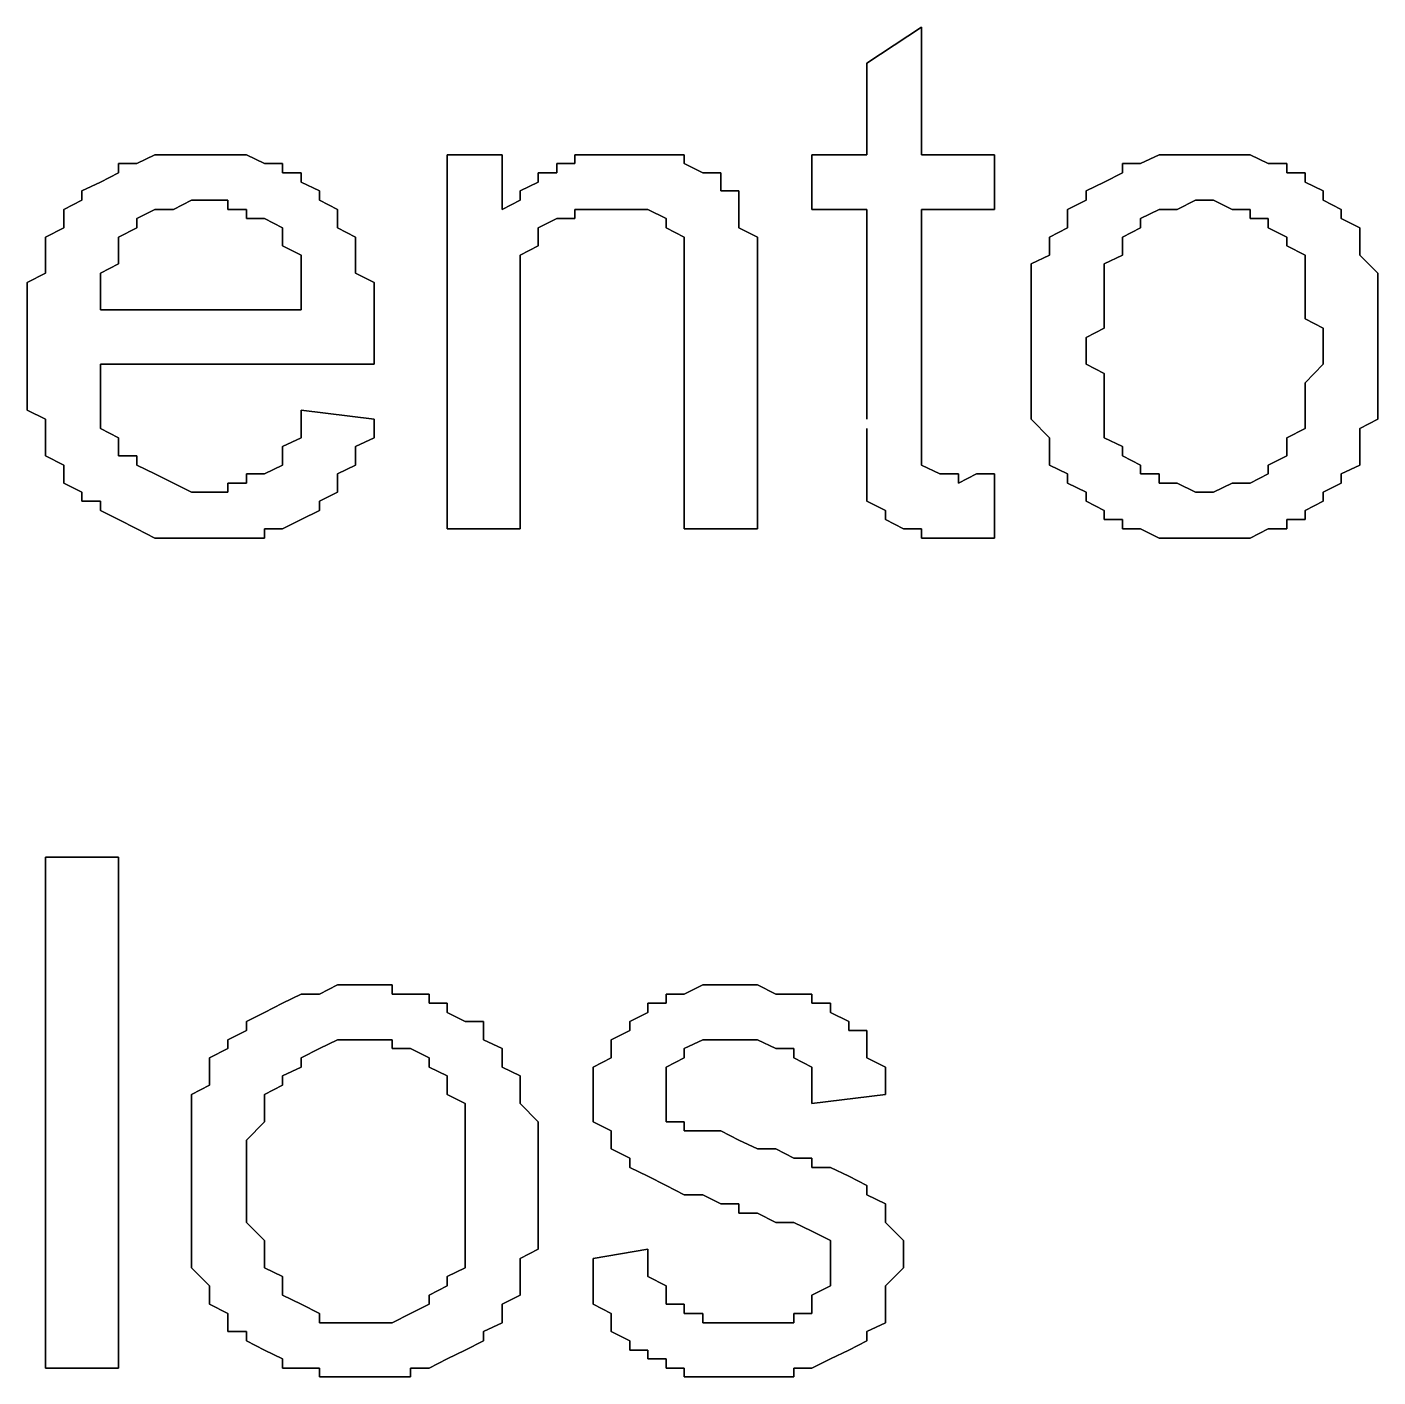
# Model space of a CAD drawing. Header units: metres. Extents: x 2.9 to 42.8, y 1.7 to 28.7.
# Drawn here: x 37.3944 to 37.6555, y 20.4735 to 20.7345 of the extents above; entities that cross this region are included whole.
import ezdxf

# ---------------------------------------------------------------- set-up
doc = ezdxf.new("R2010")
doc.units = ezdxf.units.M
doc.layers.add('GRIS', color=8, linetype='Continuous')

msp = doc.modelspace()

# ---------------------------------------------------------------- linework, layer by layer
at = {"layer": 'GRIS', "lineweight": -3}
for points in [[(37.5673, 20.7345), (37.5567, 20.7275), (37.5673, 20.7345)], [(37.5673, 20.7098), (37.5673, 20.7345), (37.5673, 20.7098)], [(37.5567, 20.7275), (37.5567, 20.7098), (37.5567, 20.7275)], [(37.4156, 20.7081), (37.4121, 20.7081), (37.4156, 20.7081)], [(37.4121, 20.7081), (37.4121, 20.7063), (37.4121, 20.7081)], [(37.4191, 20.7098), (37.4156, 20.7081), (37.4191, 20.7098)], [(37.4227, 20.7098), (37.4191, 20.7098), (37.4227, 20.7098)], [(37.4262, 20.7098), (37.4227, 20.7098), (37.4262, 20.7098)], [(37.4297, 20.7098), (37.4262, 20.7098), (37.4297, 20.7098)], [(37.4332, 20.7098), (37.4297, 20.7098), (37.4332, 20.7098)], [(37.4368, 20.7098), (37.4332, 20.7098), (37.4368, 20.7098)], [(37.4403, 20.7081), (37.4368, 20.7098), (37.4403, 20.7081)], [(37.4438, 20.7081), (37.4403, 20.7081), (37.4438, 20.7081)], [(37.4438, 20.7063), (37.4438, 20.7081), (37.4438, 20.7063)], [(37.4862, 20.7098), (37.4756, 20.7098), (37.4862, 20.7098)], [(37.4756, 20.7098), (37.4756, 20.6375), (37.4756, 20.7098)], [(37.4862, 20.6992), (37.4862, 20.7098), (37.4862, 20.6992)], [(37.5003, 20.7081), (37.4968, 20.7081), (37.5003, 20.7081)], [(37.4968, 20.7081), (37.4968, 20.7063), (37.4968, 20.7081)], [(37.5038, 20.7098), (37.5003, 20.7098), (37.5038, 20.7098)], [(37.5003, 20.7098), (37.5003, 20.7081), (37.5003, 20.7098)], [(37.5073, 20.7098), (37.5038, 20.7098), (37.5073, 20.7098)], [(37.5109, 20.7098), (37.5073, 20.7098), (37.5109, 20.7098)], [(37.5144, 20.7098), (37.5109, 20.7098), (37.5144, 20.7098)], [(37.5179, 20.7098), (37.5144, 20.7098), (37.5179, 20.7098)], [(37.5214, 20.7098), (37.5179, 20.7098), (37.5214, 20.7098)], [(37.5214, 20.7081), (37.5214, 20.7098), (37.5214, 20.7081)], [(37.525, 20.7063), (37.5214, 20.7081), (37.525, 20.7063)], [(37.5567, 20.7098), (37.5461, 20.7098), (37.5567, 20.7098)], [(37.5461, 20.7098), (37.5461, 20.6992), (37.5461, 20.7098)], [(37.5814, 20.7098), (37.5673, 20.7098), (37.5814, 20.7098)], [(37.5814, 20.6992), (37.5814, 20.7098), (37.5814, 20.6992)], [(37.6096, 20.7081), (37.6061, 20.7081), (37.6096, 20.7081)], [(37.6061, 20.7081), (37.6061, 20.7063), (37.6061, 20.7081)], [(37.6132, 20.7098), (37.6096, 20.7081), (37.6132, 20.7098)], [(37.6167, 20.7098), (37.6132, 20.7098), (37.6167, 20.7098)], [(37.6202, 20.7098), (37.6167, 20.7098), (37.6202, 20.7098)], [(37.6237, 20.7098), (37.6202, 20.7098), (37.6237, 20.7098)], [(37.6273, 20.7098), (37.6237, 20.7098), (37.6273, 20.7098)], [(37.6308, 20.7098), (37.6273, 20.7098), (37.6308, 20.7098)], [(37.6343, 20.7081), (37.6308, 20.7098), (37.6343, 20.7081)], [(37.6379, 20.7081), (37.6343, 20.7081), (37.6379, 20.7081)], [(37.6379, 20.7063), (37.6379, 20.7081), (37.6379, 20.7063)], [(37.4121, 20.7063), (37.4086, 20.7045), (37.4121, 20.7063)], [(37.4474, 20.7063), (37.4438, 20.7063), (37.4474, 20.7063)], [(37.4474, 20.7045), (37.4474, 20.7063), (37.4474, 20.7045)], [(37.4968, 20.7063), (37.4932, 20.7063), (37.4968, 20.7063)], [(37.4932, 20.7063), (37.4932, 20.7045), (37.4932, 20.7063)], [(37.5285, 20.7063), (37.525, 20.7063), (37.5285, 20.7063)], [(37.5285, 20.7045), (37.5285, 20.7063), (37.5285, 20.7045)], [(37.6061, 20.7063), (37.6026, 20.7045), (37.6061, 20.7063)], [(37.6414, 20.7063), (37.6379, 20.7063), (37.6414, 20.7063)], [(37.6414, 20.7045), (37.6414, 20.7063), (37.6414, 20.7045)], [(37.4086, 20.7045), (37.405, 20.7028), (37.4086, 20.7045)], [(37.405, 20.7028), (37.405, 20.701), (37.405, 20.7028)], [(37.4509, 20.7028), (37.4474, 20.7045), (37.4509, 20.7028)], [(37.4509, 20.701), (37.4509, 20.7028), (37.4509, 20.701)], [(37.4932, 20.7045), (37.4897, 20.7028), (37.4932, 20.7045)], [(37.4897, 20.7028), (37.4897, 20.701), (37.4897, 20.7028)], [(37.5285, 20.7028), (37.5285, 20.7045), (37.5285, 20.7028)], [(37.532, 20.7028), (37.5285, 20.7028), (37.532, 20.7028)], [(37.532, 20.701), (37.532, 20.7028), (37.532, 20.701)], [(37.6026, 20.7045), (37.5991, 20.7028), (37.6026, 20.7045)], [(37.5991, 20.7028), (37.5991, 20.701), (37.5991, 20.7028)], [(37.6449, 20.7028), (37.6414, 20.7045), (37.6449, 20.7028)], [(37.6449, 20.701), (37.6449, 20.7028), (37.6449, 20.701)], [(37.405, 20.701), (37.4015, 20.6992), (37.405, 20.701)], [(37.4227, 20.6992), (37.4262, 20.701), (37.4227, 20.6992)], [(37.4262, 20.701), (37.4297, 20.701), (37.4262, 20.701)], [(37.4297, 20.701), (37.4332, 20.701), (37.4297, 20.701)], [(37.4332, 20.701), (37.4332, 20.6992), (37.4332, 20.701)], [(37.4544, 20.6992), (37.4509, 20.701), (37.4544, 20.6992)], [(37.4897, 20.701), (37.4862, 20.6992), (37.4897, 20.701)], [(37.532, 20.6975), (37.532, 20.701), (37.532, 20.6975)], [(37.5991, 20.701), (37.5955, 20.6992), (37.5991, 20.701)], [(37.6167, 20.6992), (37.6202, 20.701), (37.6167, 20.6992)], [(37.6202, 20.701), (37.6237, 20.701), (37.6202, 20.701)], [(37.6237, 20.701), (37.6273, 20.6992), (37.6237, 20.701)], [(37.6484, 20.6992), (37.6449, 20.701), (37.6484, 20.6992)], [(37.4015, 20.6992), (37.4015, 20.6975), (37.4015, 20.6992)], [(37.4015, 20.6975), (37.4015, 20.6957), (37.4015, 20.6975)], [(37.4156, 20.6975), (37.4191, 20.6992), (37.4156, 20.6975)], [(37.4156, 20.6957), (37.4156, 20.6975), (37.4156, 20.6957)], [(37.4191, 20.6992), (37.4227, 20.6992), (37.4191, 20.6992)], [(37.4332, 20.6992), (37.4368, 20.6992), (37.4332, 20.6992)], [(37.4368, 20.6992), (37.4368, 20.6975), (37.4368, 20.6992)], [(37.4368, 20.6975), (37.4403, 20.6975), (37.4368, 20.6975)], [(37.4403, 20.6975), (37.4438, 20.6957), (37.4403, 20.6975)], [(37.4544, 20.6975), (37.4544, 20.6992), (37.4544, 20.6975)], [(37.4544, 20.6957), (37.4544, 20.6975), (37.4544, 20.6957)], [(37.4932, 20.6957), (37.4968, 20.6975), (37.4932, 20.6957)], [(37.4968, 20.6975), (37.5003, 20.6975), (37.4968, 20.6975)], [(37.5003, 20.6975), (37.5003, 20.6992), (37.5003, 20.6975)], [(37.5003, 20.6992), (37.5038, 20.6992), (37.5003, 20.6992)], [(37.5038, 20.6992), (37.5073, 20.6992), (37.5038, 20.6992)], [(37.5073, 20.6992), (37.5109, 20.6992), (37.5073, 20.6992)], [(37.5109, 20.6992), (37.5144, 20.6992), (37.5109, 20.6992)], [(37.5144, 20.6992), (37.5179, 20.6975), (37.5144, 20.6992)], [(37.5179, 20.6975), (37.5179, 20.6957), (37.5179, 20.6975)], [(37.532, 20.6957), (37.532, 20.6975), (37.532, 20.6957)], [(37.5461, 20.6992), (37.5567, 20.6992), (37.5461, 20.6992)], [(37.5567, 20.6992), (37.5567, 20.6587), (37.5567, 20.6992)], [(37.5673, 20.6569), (37.5673, 20.6992), (37.5673, 20.6569)], [(37.5673, 20.6992), (37.5814, 20.6992), (37.5673, 20.6992)], [(37.5955, 20.6992), (37.5955, 20.6975), (37.5955, 20.6992)], [(37.5955, 20.6975), (37.5955, 20.6957), (37.5955, 20.6975)], [(37.6096, 20.6975), (37.6132, 20.6992), (37.6096, 20.6975)], [(37.6096, 20.6957), (37.6096, 20.6975), (37.6096, 20.6957)], [(37.6132, 20.6992), (37.6167, 20.6992), (37.6132, 20.6992)], [(37.6273, 20.6992), (37.6308, 20.6992), (37.6273, 20.6992)], [(37.6308, 20.6992), (37.6308, 20.6975), (37.6308, 20.6992)], [(37.6308, 20.6975), (37.6343, 20.6975), (37.6308, 20.6975)], [(37.6343, 20.6975), (37.6343, 20.6957), (37.6343, 20.6975)], [(37.6484, 20.6975), (37.6484, 20.6992), (37.6484, 20.6975)], [(37.652, 20.6957), (37.6484, 20.6975), (37.652, 20.6957)], [(37.4015, 20.6957), (37.398, 20.6939), (37.4015, 20.6957)], [(37.4121, 20.6939), (37.4156, 20.6957), (37.4121, 20.6939)], [(37.4438, 20.6957), (37.4438, 20.6939), (37.4438, 20.6957)], [(37.4579, 20.6939), (37.4544, 20.6957), (37.4579, 20.6939)], [(37.4932, 20.6939), (37.4932, 20.6957), (37.4932, 20.6939)], [(37.5179, 20.6957), (37.5214, 20.6939), (37.5179, 20.6957)], [(37.5356, 20.6939), (37.532, 20.6957), (37.5356, 20.6939)], [(37.5955, 20.6957), (37.592, 20.6939), (37.5955, 20.6957)], [(37.6061, 20.6939), (37.6096, 20.6957), (37.6061, 20.6939)], [(37.6343, 20.6957), (37.6379, 20.6939), (37.6343, 20.6957)], [(37.652, 20.6939), (37.652, 20.6957), (37.652, 20.6939)], [(37.398, 20.6939), (37.398, 20.6922), (37.398, 20.6939)], [(37.398, 20.6922), (37.398, 20.6904), (37.398, 20.6922)], [(37.4121, 20.6922), (37.4121, 20.6939), (37.4121, 20.6922)], [(37.4121, 20.6887), (37.4121, 20.6922), (37.4121, 20.6887)], [(37.4438, 20.6939), (37.4438, 20.6922), (37.4438, 20.6939)], [(37.4438, 20.6922), (37.4474, 20.6904), (37.4438, 20.6922)], [(37.4579, 20.6922), (37.4579, 20.6939), (37.4579, 20.6922)], [(37.4579, 20.6904), (37.4579, 20.6922), (37.4579, 20.6904)], [(37.4897, 20.6904), (37.4932, 20.6922), (37.4897, 20.6904)], [(37.4932, 20.6922), (37.4932, 20.6939), (37.4932, 20.6922)], [(37.5214, 20.6939), (37.5214, 20.6922), (37.5214, 20.6939)], [(37.5214, 20.6922), (37.5214, 20.6904), (37.5214, 20.6922)], [(37.5356, 20.6922), (37.5356, 20.6939), (37.5356, 20.6922)], [(37.5356, 20.6887), (37.5356, 20.6922), (37.5356, 20.6887)], [(37.592, 20.6939), (37.592, 20.6922), (37.592, 20.6939)], [(37.592, 20.6922), (37.592, 20.6904), (37.592, 20.6922)], [(37.6061, 20.6922), (37.6061, 20.6939), (37.6061, 20.6922)], [(37.6061, 20.6904), (37.6061, 20.6922), (37.6061, 20.6904)], [(37.6379, 20.6939), (37.6379, 20.6922), (37.6379, 20.6939)], [(37.6379, 20.6922), (37.6414, 20.6904), (37.6379, 20.6922)], [(37.652, 20.6922), (37.652, 20.6939), (37.652, 20.6922)], [(37.652, 20.6904), (37.652, 20.6922), (37.652, 20.6904)], [(37.398, 20.6904), (37.398, 20.6869), (37.398, 20.6904)], [(37.4474, 20.6904), (37.4474, 20.6869), (37.4474, 20.6904)], [(37.4579, 20.6869), (37.4579, 20.6904), (37.4579, 20.6869)], [(37.4897, 20.6887), (37.4897, 20.6904), (37.4897, 20.6887)], [(37.5214, 20.6904), (37.5214, 20.6887), (37.5214, 20.6904)], [(37.592, 20.6904), (37.5885, 20.6887), (37.592, 20.6904)], [(37.6026, 20.6887), (37.6061, 20.6904), (37.6026, 20.6887)], [(37.6414, 20.6904), (37.6414, 20.6887), (37.6414, 20.6904)], [(37.6555, 20.6869), (37.652, 20.6904), (37.6555, 20.6869)], [(37.4086, 20.6869), (37.4121, 20.6887), (37.4086, 20.6869)], [(37.4897, 20.6869), (37.4897, 20.6887), (37.4897, 20.6869)], [(37.5214, 20.6887), (37.5214, 20.6869), (37.5214, 20.6887)], [(37.5356, 20.6869), (37.5356, 20.6887), (37.5356, 20.6869)], [(37.5885, 20.6887), (37.5885, 20.6851), (37.5885, 20.6887)], [(37.6026, 20.6869), (37.6026, 20.6887), (37.6026, 20.6869)], [(37.6414, 20.6887), (37.6414, 20.6851), (37.6414, 20.6887)], [(37.398, 20.6869), (37.3944, 20.6851), (37.398, 20.6869)], [(37.3944, 20.6851), (37.3944, 20.6834), (37.3944, 20.6851)], [(37.4086, 20.6851), (37.4086, 20.6869), (37.4086, 20.6851)], [(37.4086, 20.6834), (37.4086, 20.6851), (37.4086, 20.6834)], [(37.4474, 20.6869), (37.4474, 20.6851), (37.4474, 20.6869)], [(37.4474, 20.6851), (37.4474, 20.6834), (37.4474, 20.6851)], [(37.4615, 20.6851), (37.4579, 20.6869), (37.4615, 20.6851)], [(37.4615, 20.6834), (37.4615, 20.6851), (37.4615, 20.6834)], [(37.4897, 20.6834), (37.4897, 20.6869), (37.4897, 20.6834)], [(37.5214, 20.6869), (37.5214, 20.6834), (37.5214, 20.6869)], [(37.5356, 20.6834), (37.5356, 20.6869), (37.5356, 20.6834)], [(37.5885, 20.6851), (37.5885, 20.6834), (37.5885, 20.6851)], [(37.6026, 20.6834), (37.6026, 20.6869), (37.6026, 20.6834)], [(37.6414, 20.6851), (37.6414, 20.6834), (37.6414, 20.6851)], [(37.6555, 20.6851), (37.6555, 20.6869), (37.6555, 20.6851)], [(37.6555, 20.6834), (37.6555, 20.6851), (37.6555, 20.6834)], [(37.3944, 20.6834), (37.3944, 20.6798), (37.3944, 20.6834)], [(37.4086, 20.6798), (37.4086, 20.6834), (37.4086, 20.6798)], [(37.4474, 20.6834), (37.4474, 20.6798), (37.4474, 20.6834)], [(37.4615, 20.6798), (37.4615, 20.6834), (37.4615, 20.6798)], [(37.4897, 20.6816), (37.4897, 20.6834), (37.4897, 20.6816)], [(37.5214, 20.6834), (37.5214, 20.6798), (37.5214, 20.6834)], [(37.5356, 20.6816), (37.5356, 20.6834), (37.5356, 20.6816)], [(37.5885, 20.6834), (37.5885, 20.6816), (37.5885, 20.6834)], [(37.6026, 20.6816), (37.6026, 20.6834), (37.6026, 20.6816)], [(37.6414, 20.6834), (37.6414, 20.6816), (37.6414, 20.6834)], [(37.6555, 20.6798), (37.6555, 20.6834), (37.6555, 20.6798)], [(37.3944, 20.6798), (37.3944, 20.6781), (37.3944, 20.6798)], [(37.4474, 20.6798), (37.4086, 20.6798), (37.4474, 20.6798)], [(37.4615, 20.6781), (37.4615, 20.6798), (37.4615, 20.6781)], [(37.4897, 20.6781), (37.4897, 20.6816), (37.4897, 20.6781)], [(37.5214, 20.6798), (37.5214, 20.6375), (37.5214, 20.6798)], [(37.5356, 20.6375), (37.5356, 20.6816), (37.5356, 20.6375)], [(37.5885, 20.6816), (37.5885, 20.6781), (37.5885, 20.6816)], [(37.6026, 20.6798), (37.6026, 20.6816), (37.6026, 20.6798)], [(37.6026, 20.6763), (37.6026, 20.6798), (37.6026, 20.6763)], [(37.6414, 20.6816), (37.6414, 20.6781), (37.6414, 20.6816)], [(37.6555, 20.6781), (37.6555, 20.6798), (37.6555, 20.6781)], [(37.3944, 20.6781), (37.3944, 20.6745), (37.3944, 20.6781)], [(37.4615, 20.6745), (37.4615, 20.6781), (37.4615, 20.6745)], [(37.4897, 20.6763), (37.4897, 20.6781), (37.4897, 20.6763)], [(37.5885, 20.6781), (37.5885, 20.6763), (37.5885, 20.6781)], [(37.6414, 20.6781), (37.6449, 20.6763), (37.6414, 20.6781)], [(37.6555, 20.6745), (37.6555, 20.6781), (37.6555, 20.6745)], [(37.3944, 20.6745), (37.3944, 20.6728), (37.3944, 20.6745)], [(37.4615, 20.6728), (37.4615, 20.6745), (37.4615, 20.6728)], [(37.4897, 20.6375), (37.4897, 20.6763), (37.4897, 20.6375)], [(37.5885, 20.6763), (37.5885, 20.6728), (37.5885, 20.6763)], [(37.5991, 20.6745), (37.6026, 20.6763), (37.5991, 20.6745)], [(37.5991, 20.6728), (37.5991, 20.6745), (37.5991, 20.6728)], [(37.6449, 20.6763), (37.6449, 20.6728), (37.6449, 20.6763)], [(37.6555, 20.671), (37.6555, 20.6745), (37.6555, 20.671)], [(37.3944, 20.6728), (37.3944, 20.671), (37.3944, 20.6728)], [(37.4615, 20.671), (37.4615, 20.6728), (37.4615, 20.671)], [(37.5885, 20.6728), (37.5885, 20.671), (37.5885, 20.6728)], [(37.5991, 20.6693), (37.5991, 20.6728), (37.5991, 20.6693)], [(37.6449, 20.6728), (37.6449, 20.671), (37.6449, 20.6728)], [(37.3944, 20.671), (37.3944, 20.6675), (37.3944, 20.671)], [(37.4086, 20.6675), (37.4086, 20.6693), (37.4086, 20.6675)], [(37.4086, 20.6693), (37.4615, 20.6693), (37.4086, 20.6693)], [(37.4615, 20.6693), (37.4615, 20.671), (37.4615, 20.6693)], [(37.5885, 20.671), (37.5885, 20.6675), (37.5885, 20.671)], [(37.6026, 20.6675), (37.5991, 20.6693), (37.6026, 20.6675)], [(37.6449, 20.6693), (37.6414, 20.6657), (37.6449, 20.6693)], [(37.6449, 20.671), (37.6449, 20.6693), (37.6449, 20.671)], [(37.6555, 20.6675), (37.6555, 20.671), (37.6555, 20.6675)], [(37.3944, 20.6675), (37.3944, 20.6657), (37.3944, 20.6675)], [(37.4086, 20.664), (37.4086, 20.6675), (37.4086, 20.664)], [(37.5885, 20.6675), (37.5885, 20.6657), (37.5885, 20.6675)], [(37.6026, 20.664), (37.6026, 20.6675), (37.6026, 20.664)], [(37.6555, 20.6657), (37.6555, 20.6675), (37.6555, 20.6657)], [(37.3944, 20.6657), (37.3944, 20.6622), (37.3944, 20.6657)], [(37.4086, 20.6622), (37.4086, 20.664), (37.4086, 20.6622)], [(37.5885, 20.6657), (37.5885, 20.6622), (37.5885, 20.6657)], [(37.6026, 20.6622), (37.6026, 20.664), (37.6026, 20.6622)], [(37.6414, 20.6657), (37.6414, 20.664), (37.6414, 20.6657)], [(37.6414, 20.664), (37.6414, 20.6622), (37.6414, 20.664)], [(37.6555, 20.6622), (37.6555, 20.6657), (37.6555, 20.6622)], [(37.3944, 20.6622), (37.3944, 20.6604), (37.3944, 20.6622)], [(37.4086, 20.6604), (37.4086, 20.6622), (37.4086, 20.6604)], [(37.5885, 20.6622), (37.5885, 20.6604), (37.5885, 20.6622)], [(37.6026, 20.6604), (37.6026, 20.6622), (37.6026, 20.6604)], [(37.6414, 20.6622), (37.6414, 20.6587), (37.6414, 20.6622)], [(37.6555, 20.6604), (37.6555, 20.6622), (37.6555, 20.6604)], [(37.3944, 20.6604), (37.398, 20.6587), (37.3944, 20.6604)], [(37.398, 20.6587), (37.398, 20.6551), (37.398, 20.6587)], [(37.4086, 20.6569), (37.4086, 20.6604), (37.4086, 20.6569)], [(37.4474, 20.6604), (37.4474, 20.6587), (37.4474, 20.6604)], [(37.4615, 20.6587), (37.4474, 20.6604), (37.4615, 20.6587)], [(37.4474, 20.6587), (37.4474, 20.6551), (37.4474, 20.6587)], [(37.4615, 20.6551), (37.4615, 20.6587), (37.4615, 20.6551)], [(37.5885, 20.6604), (37.5885, 20.6587), (37.5885, 20.6604)], [(37.5885, 20.6587), (37.592, 20.6551), (37.5885, 20.6587)], [(37.6026, 20.6587), (37.6026, 20.6604), (37.6026, 20.6587)], [(37.6026, 20.6551), (37.6026, 20.6587), (37.6026, 20.6551)], [(37.6414, 20.6587), (37.6414, 20.6569), (37.6414, 20.6587)], [(37.652, 20.6569), (37.6555, 20.6587), (37.652, 20.6569)], [(37.6555, 20.6587), (37.6555, 20.6604), (37.6555, 20.6587)], [(37.4121, 20.6551), (37.4086, 20.6569), (37.4121, 20.6551)], [(37.5567, 20.6569), (37.5567, 20.6534), (37.5567, 20.6569)], [(37.5673, 20.6534), (37.5673, 20.6569), (37.5673, 20.6534)], [(37.6414, 20.6569), (37.6379, 20.6551), (37.6414, 20.6569)], [(37.652, 20.6551), (37.652, 20.6569), (37.652, 20.6551)], [(37.398, 20.6551), (37.398, 20.6534), (37.398, 20.6551)], [(37.398, 20.6534), (37.398, 20.6516), (37.398, 20.6534)], [(37.4121, 20.6534), (37.4121, 20.6551), (37.4121, 20.6534)], [(37.4121, 20.6516), (37.4121, 20.6534), (37.4121, 20.6516)], [(37.4474, 20.6551), (37.4438, 20.6534), (37.4474, 20.6551)], [(37.4438, 20.6534), (37.4438, 20.6516), (37.4438, 20.6534)], [(37.4579, 20.6534), (37.4615, 20.6551), (37.4579, 20.6534)], [(37.4579, 20.6516), (37.4579, 20.6534), (37.4579, 20.6516)], [(37.5567, 20.6534), (37.5567, 20.6516), (37.5567, 20.6534)], [(37.5673, 20.6516), (37.5673, 20.6534), (37.5673, 20.6516)], [(37.592, 20.6551), (37.592, 20.6534), (37.592, 20.6551)], [(37.592, 20.6534), (37.592, 20.6516), (37.592, 20.6534)], [(37.6061, 20.6534), (37.6026, 20.6551), (37.6061, 20.6534)], [(37.6061, 20.6516), (37.6061, 20.6534), (37.6061, 20.6516)], [(37.6379, 20.6551), (37.6379, 20.6534), (37.6379, 20.6551)], [(37.6379, 20.6534), (37.6379, 20.6516), (37.6379, 20.6534)], [(37.652, 20.6534), (37.652, 20.6551), (37.652, 20.6534)], [(37.652, 20.6516), (37.652, 20.6534), (37.652, 20.6516)], [(37.398, 20.6516), (37.4015, 20.6498), (37.398, 20.6516)], [(37.4156, 20.6516), (37.4121, 20.6516), (37.4156, 20.6516)], [(37.4156, 20.6498), (37.4156, 20.6516), (37.4156, 20.6498)], [(37.4438, 20.6516), (37.4438, 20.6498), (37.4438, 20.6516)], [(37.4579, 20.6498), (37.4579, 20.6516), (37.4579, 20.6498)], [(37.5567, 20.6516), (37.5567, 20.6481), (37.5567, 20.6516)], [(37.5673, 20.6498), (37.5673, 20.6516), (37.5673, 20.6498)], [(37.592, 20.6516), (37.592, 20.6498), (37.592, 20.6516)], [(37.6096, 20.6498), (37.6061, 20.6516), (37.6096, 20.6498)], [(37.6379, 20.6516), (37.6343, 20.6498), (37.6379, 20.6516)], [(37.652, 20.6498), (37.652, 20.6516), (37.652, 20.6498)], [(37.4015, 20.6498), (37.4015, 20.6481), (37.4015, 20.6498)], [(37.4015, 20.6481), (37.4015, 20.6463), (37.4015, 20.6481)], [(37.4191, 20.6481), (37.4156, 20.6498), (37.4191, 20.6481)], [(37.4227, 20.6463), (37.4191, 20.6481), (37.4227, 20.6463)], [(37.4403, 20.6481), (37.4368, 20.6481), (37.4403, 20.6481)], [(37.4368, 20.6481), (37.4368, 20.6463), (37.4368, 20.6481)], [(37.4438, 20.6498), (37.4403, 20.6481), (37.4438, 20.6498)], [(37.4544, 20.6481), (37.4579, 20.6498), (37.4544, 20.6481)], [(37.4544, 20.6463), (37.4544, 20.6481), (37.4544, 20.6463)], [(37.5567, 20.6481), (37.5567, 20.6463), (37.5567, 20.6481)], [(37.5708, 20.6481), (37.5673, 20.6498), (37.5708, 20.6481)], [(37.5744, 20.6481), (37.5708, 20.6481), (37.5744, 20.6481)], [(37.5779, 20.6481), (37.5744, 20.6463), (37.5779, 20.6481)], [(37.5744, 20.6463), (37.5744, 20.6481), (37.5744, 20.6463)], [(37.5814, 20.6481), (37.5779, 20.6481), (37.5814, 20.6481)], [(37.5814, 20.6375), (37.5814, 20.6481), (37.5814, 20.6375)], [(37.592, 20.6498), (37.5955, 20.6481), (37.592, 20.6498)], [(37.5955, 20.6481), (37.5955, 20.6463), (37.5955, 20.6481)], [(37.6096, 20.6481), (37.6096, 20.6498), (37.6096, 20.6481)], [(37.6132, 20.6481), (37.6096, 20.6481), (37.6132, 20.6481)], [(37.6132, 20.6463), (37.6132, 20.6481), (37.6132, 20.6463)], [(37.6343, 20.6481), (37.6308, 20.6463), (37.6343, 20.6481)], [(37.6343, 20.6498), (37.6343, 20.6481), (37.6343, 20.6498)], [(37.6484, 20.6481), (37.652, 20.6498), (37.6484, 20.6481)], [(37.6484, 20.6463), (37.6484, 20.6481), (37.6484, 20.6463)], [(37.4015, 20.6463), (37.405, 20.6446), (37.4015, 20.6463)], [(37.4262, 20.6446), (37.4227, 20.6463), (37.4262, 20.6446)], [(37.4368, 20.6463), (37.4332, 20.6463), (37.4368, 20.6463)], [(37.4332, 20.6463), (37.4332, 20.6446), (37.4332, 20.6463)], [(37.4544, 20.6446), (37.4544, 20.6463), (37.4544, 20.6446)], [(37.5567, 20.6463), (37.5567, 20.6446), (37.5567, 20.6463)], [(37.5955, 20.6463), (37.5991, 20.6446), (37.5955, 20.6463)], [(37.6167, 20.6463), (37.6132, 20.6463), (37.6167, 20.6463)], [(37.6202, 20.6446), (37.6167, 20.6463), (37.6202, 20.6446)], [(37.6273, 20.6463), (37.6237, 20.6446), (37.6273, 20.6463)], [(37.6308, 20.6463), (37.6273, 20.6463), (37.6308, 20.6463)], [(37.6449, 20.6446), (37.6484, 20.6463), (37.6449, 20.6446)], [(37.405, 20.6446), (37.405, 20.6428), (37.405, 20.6446)], [(37.405, 20.6428), (37.4086, 20.6428), (37.405, 20.6428)], [(37.4086, 20.6428), (37.4086, 20.641), (37.4086, 20.6428)], [(37.4297, 20.6446), (37.4262, 20.6446), (37.4297, 20.6446)], [(37.4332, 20.6446), (37.4297, 20.6446), (37.4332, 20.6446)], [(37.4509, 20.6428), (37.4544, 20.6446), (37.4509, 20.6428)], [(37.4509, 20.641), (37.4509, 20.6428), (37.4509, 20.641)], [(37.5567, 20.6446), (37.5567, 20.6428), (37.5567, 20.6446)], [(37.5567, 20.6428), (37.5603, 20.641), (37.5567, 20.6428)], [(37.5991, 20.6446), (37.5991, 20.6428), (37.5991, 20.6446)], [(37.5991, 20.6428), (37.6026, 20.641), (37.5991, 20.6428)], [(37.6237, 20.6446), (37.6202, 20.6446), (37.6237, 20.6446)], [(37.6414, 20.641), (37.6449, 20.6428), (37.6414, 20.641)], [(37.6449, 20.6428), (37.6449, 20.6446), (37.6449, 20.6428)], [(37.4086, 20.641), (37.4121, 20.6393), (37.4086, 20.641)], [(37.4474, 20.6393), (37.4509, 20.641), (37.4474, 20.6393)], [(37.5603, 20.641), (37.5603, 20.6393), (37.5603, 20.641)], [(37.6026, 20.641), (37.6026, 20.6393), (37.6026, 20.641)], [(37.6414, 20.6393), (37.6414, 20.641), (37.6414, 20.6393)], [(37.4121, 20.6393), (37.4156, 20.6375), (37.4121, 20.6393)], [(37.4156, 20.6375), (37.4191, 20.6357), (37.4156, 20.6375)], [(37.4403, 20.6357), (37.4403, 20.6375), (37.4403, 20.6357)], [(37.4403, 20.6375), (37.4438, 20.6375), (37.4403, 20.6375)], [(37.4438, 20.6375), (37.4474, 20.6393), (37.4438, 20.6375)], [(37.4756, 20.6375), (37.4897, 20.6375), (37.4756, 20.6375)], [(37.5214, 20.6375), (37.5356, 20.6375), (37.5214, 20.6375)], [(37.5603, 20.6393), (37.5638, 20.6375), (37.5603, 20.6393)], [(37.5638, 20.6375), (37.5673, 20.6375), (37.5638, 20.6375)], [(37.5673, 20.6375), (37.5673, 20.6357), (37.5673, 20.6375)], [(37.5814, 20.6357), (37.5814, 20.6375), (37.5814, 20.6357)], [(37.6026, 20.6393), (37.6061, 20.6393), (37.6026, 20.6393)], [(37.6061, 20.6393), (37.6061, 20.6375), (37.6061, 20.6393)], [(37.6061, 20.6375), (37.6096, 20.6375), (37.6061, 20.6375)], [(37.6096, 20.6375), (37.6132, 20.6357), (37.6096, 20.6375)], [(37.6308, 20.6357), (37.6343, 20.6375), (37.6308, 20.6357)], [(37.6343, 20.6375), (37.6379, 20.6375), (37.6343, 20.6375)], [(37.6379, 20.6375), (37.6379, 20.6393), (37.6379, 20.6375)], [(37.6379, 20.6393), (37.6414, 20.6393), (37.6379, 20.6393)], [(37.4191, 20.6357), (37.4227, 20.6357), (37.4191, 20.6357)], [(37.4227, 20.6357), (37.4262, 20.6357), (37.4227, 20.6357)], [(37.4262, 20.6357), (37.4297, 20.6357), (37.4262, 20.6357)], [(37.4297, 20.6357), (37.4332, 20.6357), (37.4297, 20.6357)], [(37.4332, 20.6357), (37.4368, 20.6357), (37.4332, 20.6357)], [(37.4368, 20.6357), (37.4403, 20.6357), (37.4368, 20.6357)], [(37.5673, 20.6357), (37.5708, 20.6357), (37.5673, 20.6357)], [(37.5708, 20.6357), (37.5744, 20.6357), (37.5708, 20.6357)], [(37.5744, 20.6357), (37.5779, 20.6357), (37.5744, 20.6357)], [(37.5779, 20.6357), (37.5814, 20.6357), (37.5779, 20.6357)], [(37.6132, 20.6357), (37.6167, 20.6357), (37.6132, 20.6357)], [(37.6167, 20.6357), (37.6202, 20.6357), (37.6167, 20.6357)], [(37.6202, 20.6357), (37.6237, 20.6357), (37.6202, 20.6357)], [(37.6237, 20.6357), (37.6273, 20.6357), (37.6237, 20.6357)], [(37.6273, 20.6357), (37.6308, 20.6357), (37.6273, 20.6357)], [(37.4121, 20.574), (37.398, 20.574), (37.4121, 20.574)], [(37.398, 20.574), (37.398, 20.4752), (37.398, 20.574)], [(37.4121, 20.4752), (37.4121, 20.574), (37.4121, 20.4752)], [(37.4544, 20.5493), (37.4509, 20.5475), (37.4544, 20.5493)], [(37.4579, 20.5493), (37.4544, 20.5493), (37.4579, 20.5493)], [(37.4615, 20.5493), (37.4579, 20.5493), (37.4615, 20.5493)], [(37.465, 20.5493), (37.4615, 20.5493), (37.465, 20.5493)], [(37.465, 20.5475), (37.465, 20.5493), (37.465, 20.5475)], [(37.525, 20.5493), (37.5214, 20.5475), (37.525, 20.5493)], [(37.5285, 20.5493), (37.525, 20.5493), (37.5285, 20.5493)], [(37.532, 20.5493), (37.5285, 20.5493), (37.532, 20.5493)], [(37.5356, 20.5493), (37.532, 20.5493), (37.5356, 20.5493)], [(37.5391, 20.5475), (37.5356, 20.5493), (37.5391, 20.5475)], [(37.4474, 20.5475), (37.4438, 20.5458), (37.4474, 20.5475)], [(37.4509, 20.5475), (37.4474, 20.5475), (37.4509, 20.5475)], [(37.4685, 20.5475), (37.465, 20.5475), (37.4685, 20.5475)], [(37.4721, 20.5475), (37.4685, 20.5475), (37.4721, 20.5475)], [(37.4721, 20.5458), (37.4721, 20.5475), (37.4721, 20.5458)], [(37.5214, 20.5475), (37.5179, 20.5475), (37.5214, 20.5475)], [(37.5179, 20.5475), (37.5179, 20.5458), (37.5179, 20.5475)], [(37.5426, 20.5475), (37.5391, 20.5475), (37.5426, 20.5475)], [(37.5461, 20.5475), (37.5426, 20.5475), (37.5461, 20.5475)], [(37.5461, 20.5458), (37.5461, 20.5475), (37.5461, 20.5458)], [(37.4403, 20.544), (37.4368, 20.5422), (37.4403, 20.544)], [(37.4438, 20.5458), (37.4403, 20.544), (37.4438, 20.5458)], [(37.4756, 20.5458), (37.4721, 20.5458), (37.4756, 20.5458)], [(37.4756, 20.544), (37.4756, 20.5458), (37.4756, 20.544)], [(37.4791, 20.5422), (37.4756, 20.544), (37.4791, 20.5422)], [(37.5144, 20.544), (37.5109, 20.5422), (37.5144, 20.544)], [(37.5179, 20.5458), (37.5144, 20.5458), (37.5179, 20.5458)], [(37.5144, 20.5458), (37.5144, 20.544), (37.5144, 20.5458)], [(37.5497, 20.5458), (37.5461, 20.5458), (37.5497, 20.5458)], [(37.5497, 20.544), (37.5497, 20.5458), (37.5497, 20.544)], [(37.5532, 20.5422), (37.5497, 20.544), (37.5532, 20.5422)], [(37.4368, 20.5422), (37.4368, 20.5405), (37.4368, 20.5422)], [(37.4826, 20.5422), (37.4791, 20.5422), (37.4826, 20.5422)], [(37.4826, 20.5405), (37.4826, 20.5422), (37.4826, 20.5405)], [(37.5109, 20.5422), (37.5109, 20.5405), (37.5109, 20.5422)], [(37.5532, 20.5405), (37.5532, 20.5422), (37.5532, 20.5405)], [(37.4368, 20.5405), (37.4332, 20.5387), (37.4368, 20.5405)], [(37.4332, 20.5387), (37.4332, 20.537), (37.4332, 20.5387)], [(37.4509, 20.537), (37.4544, 20.5387), (37.4509, 20.537)], [(37.4544, 20.5387), (37.4579, 20.5387), (37.4544, 20.5387)], [(37.4579, 20.5387), (37.4615, 20.5387), (37.4579, 20.5387)], [(37.4615, 20.5387), (37.465, 20.5387), (37.4615, 20.5387)], [(37.465, 20.5387), (37.465, 20.537), (37.465, 20.5387)], [(37.4826, 20.5387), (37.4826, 20.5405), (37.4826, 20.5387)], [(37.4862, 20.537), (37.4826, 20.5387), (37.4862, 20.537)], [(37.5109, 20.5405), (37.5073, 20.5387), (37.5109, 20.5405)], [(37.5073, 20.5387), (37.5073, 20.537), (37.5073, 20.5387)], [(37.5214, 20.537), (37.525, 20.5387), (37.5214, 20.537)], [(37.525, 20.5387), (37.5285, 20.5387), (37.525, 20.5387)], [(37.5285, 20.5387), (37.532, 20.5387), (37.5285, 20.5387)], [(37.532, 20.5387), (37.5356, 20.5387), (37.532, 20.5387)], [(37.5356, 20.5387), (37.5391, 20.537), (37.5356, 20.5387)], [(37.5567, 20.5405), (37.5532, 20.5405), (37.5567, 20.5405)], [(37.5567, 20.5387), (37.5567, 20.5405), (37.5567, 20.5387)], [(37.5567, 20.5352), (37.5567, 20.5387), (37.5567, 20.5352)], [(37.4332, 20.537), (37.4297, 20.5352), (37.4332, 20.537)], [(37.4474, 20.5352), (37.4509, 20.537), (37.4474, 20.5352)], [(37.465, 20.537), (37.4685, 20.537), (37.465, 20.537)], [(37.4685, 20.537), (37.4721, 20.5352), (37.4685, 20.537)], [(37.4862, 20.5352), (37.4862, 20.537), (37.4862, 20.5352)], [(37.5073, 20.537), (37.5073, 20.5352), (37.5073, 20.537)], [(37.5214, 20.5352), (37.5214, 20.537), (37.5214, 20.5352)], [(37.5391, 20.537), (37.5426, 20.537), (37.5391, 20.537)], [(37.5426, 20.537), (37.5426, 20.5352), (37.5426, 20.537)], [(37.4297, 20.5352), (37.4297, 20.5334), (37.4297, 20.5352)], [(37.4297, 20.5334), (37.4297, 20.5299), (37.4297, 20.5334)], [(37.4438, 20.5317), (37.4474, 20.5334), (37.4438, 20.5317)], [(37.4474, 20.5334), (37.4474, 20.5352), (37.4474, 20.5334)], [(37.4721, 20.5352), (37.4721, 20.5334), (37.4721, 20.5352)], [(37.4721, 20.5334), (37.4756, 20.5317), (37.4721, 20.5334)], [(37.4862, 20.5334), (37.4862, 20.5352), (37.4862, 20.5334)], [(37.4897, 20.5317), (37.4862, 20.5334), (37.4897, 20.5317)], [(37.5073, 20.5352), (37.5038, 20.5334), (37.5073, 20.5352)], [(37.5038, 20.5334), (37.5038, 20.5299), (37.5038, 20.5334)], [(37.5179, 20.5334), (37.5214, 20.5352), (37.5179, 20.5334)], [(37.5179, 20.5317), (37.5179, 20.5334), (37.5179, 20.5317)], [(37.5426, 20.5352), (37.5461, 20.5334), (37.5426, 20.5352)], [(37.5461, 20.5334), (37.5461, 20.5317), (37.5461, 20.5334)], [(37.5603, 20.5334), (37.5567, 20.5352), (37.5603, 20.5334)], [(37.5603, 20.5317), (37.5603, 20.5334), (37.5603, 20.5317)], [(37.4438, 20.5299), (37.4438, 20.5317), (37.4438, 20.5299)], [(37.4756, 20.5317), (37.4756, 20.5299), (37.4756, 20.5317)], [(37.4897, 20.5299), (37.4897, 20.5317), (37.4897, 20.5299)], [(37.5179, 20.5299), (37.5179, 20.5317), (37.5179, 20.5299)], [(37.5461, 20.5317), (37.5461, 20.5299), (37.5461, 20.5317)], [(37.5603, 20.5281), (37.5603, 20.5317), (37.5603, 20.5281)], [(37.4297, 20.5299), (37.4262, 20.5281), (37.4297, 20.5299)], [(37.4262, 20.5281), (37.4262, 20.5264), (37.4262, 20.5281)], [(37.4403, 20.5281), (37.4438, 20.5299), (37.4403, 20.5281)], [(37.4403, 20.5264), (37.4403, 20.5281), (37.4403, 20.5264)], [(37.4756, 20.5299), (37.4756, 20.5281), (37.4756, 20.5299)], [(37.4756, 20.5281), (37.4791, 20.5264), (37.4756, 20.5281)], [(37.4897, 20.5281), (37.4897, 20.5299), (37.4897, 20.5281)], [(37.4897, 20.5264), (37.4897, 20.5281), (37.4897, 20.5264)], [(37.5038, 20.5299), (37.5038, 20.5281), (37.5038, 20.5299)], [(37.5038, 20.5281), (37.5038, 20.5246), (37.5038, 20.5281)], [(37.5179, 20.5264), (37.5179, 20.5299), (37.5179, 20.5264)], [(37.5461, 20.5299), (37.5461, 20.5264), (37.5461, 20.5299)], [(37.5461, 20.5264), (37.5603, 20.5281), (37.5461, 20.5264)], [(37.4262, 20.5264), (37.4262, 20.5246), (37.4262, 20.5264)], [(37.4403, 20.5246), (37.4403, 20.5264), (37.4403, 20.5246)], [(37.4791, 20.5264), (37.4791, 20.5246), (37.4791, 20.5264)], [(37.4932, 20.5228), (37.4897, 20.5264), (37.4932, 20.5228)], [(37.5179, 20.5246), (37.5179, 20.5264), (37.5179, 20.5246)], [(37.4262, 20.5246), (37.4262, 20.5211), (37.4262, 20.5246)], [(37.4368, 20.5193), (37.4403, 20.5228), (37.4368, 20.5193)], [(37.4403, 20.5228), (37.4403, 20.5246), (37.4403, 20.5228)], [(37.4791, 20.5246), (37.4791, 20.5211), (37.4791, 20.5246)], [(37.4932, 20.5211), (37.4932, 20.5228), (37.4932, 20.5211)], [(37.5038, 20.5246), (37.5038, 20.5228), (37.5038, 20.5246)], [(37.5038, 20.5228), (37.5073, 20.5211), (37.5038, 20.5228)], [(37.5179, 20.5228), (37.5179, 20.5246), (37.5179, 20.5228)], [(37.5214, 20.5228), (37.5179, 20.5228), (37.5214, 20.5228)], [(37.5214, 20.5211), (37.5214, 20.5228), (37.5214, 20.5211)], [(37.4262, 20.5211), (37.4262, 20.5193), (37.4262, 20.5211)], [(37.4791, 20.5211), (37.4791, 20.5193), (37.4791, 20.5211)], [(37.4932, 20.5193), (37.4932, 20.5211), (37.4932, 20.5193)], [(37.5073, 20.5211), (37.5073, 20.5176), (37.5073, 20.5211)], [(37.525, 20.5211), (37.5214, 20.5211), (37.525, 20.5211)], [(37.5285, 20.5211), (37.525, 20.5211), (37.5285, 20.5211)], [(37.532, 20.5193), (37.5285, 20.5211), (37.532, 20.5193)], [(37.4262, 20.5193), (37.4262, 20.5158), (37.4262, 20.5193)], [(37.4368, 20.5176), (37.4368, 20.5193), (37.4368, 20.5176)], [(37.4368, 20.514), (37.4368, 20.5176), (37.4368, 20.514)], [(37.4791, 20.5193), (37.4791, 20.5176), (37.4791, 20.5193)], [(37.4791, 20.5176), (37.4791, 20.514), (37.4791, 20.5176)], [(37.4932, 20.5158), (37.4932, 20.5193), (37.4932, 20.5158)], [(37.5073, 20.5176), (37.5109, 20.5158), (37.5073, 20.5176)], [(37.5356, 20.5176), (37.532, 20.5193), (37.5356, 20.5176)], [(37.5391, 20.5176), (37.5356, 20.5176), (37.5391, 20.5176)], [(37.5426, 20.5158), (37.5391, 20.5176), (37.5426, 20.5158)], [(37.4262, 20.5158), (37.4262, 20.514), (37.4262, 20.5158)], [(37.4932, 20.514), (37.4932, 20.5158), (37.4932, 20.514)], [(37.5109, 20.5158), (37.5109, 20.514), (37.5109, 20.5158)], [(37.5461, 20.5158), (37.5426, 20.5158), (37.5461, 20.5158)], [(37.5461, 20.514), (37.5461, 20.5158), (37.5461, 20.514)], [(37.4262, 20.514), (37.4262, 20.5105), (37.4262, 20.514)], [(37.4368, 20.5123), (37.4368, 20.514), (37.4368, 20.5123)], [(37.4368, 20.5105), (37.4368, 20.5123), (37.4368, 20.5105)], [(37.4791, 20.514), (37.4791, 20.5123), (37.4791, 20.514)], [(37.4791, 20.5123), (37.4791, 20.5105), (37.4791, 20.5123)], [(37.4932, 20.5123), (37.4932, 20.514), (37.4932, 20.5123)], [(37.4932, 20.5087), (37.4932, 20.5123), (37.4932, 20.5087)], [(37.5109, 20.514), (37.5144, 20.5123), (37.5109, 20.514)], [(37.5144, 20.5123), (37.5179, 20.5105), (37.5144, 20.5123)], [(37.5497, 20.514), (37.5461, 20.514), (37.5497, 20.514)], [(37.5532, 20.5123), (37.5497, 20.514), (37.5532, 20.5123)], [(37.5567, 20.5105), (37.5532, 20.5123), (37.5567, 20.5105)], [(37.4262, 20.5105), (37.4262, 20.5087), (37.4262, 20.5105)], [(37.4368, 20.5087), (37.4368, 20.5105), (37.4368, 20.5087)], [(37.4791, 20.5105), (37.4791, 20.507), (37.4791, 20.5105)], [(37.5179, 20.5105), (37.5214, 20.5087), (37.5179, 20.5105)], [(37.5567, 20.5087), (37.5567, 20.5105), (37.5567, 20.5087)], [(37.4262, 20.5087), (37.4262, 20.5052), (37.4262, 20.5087)], [(37.4368, 20.5052), (37.4368, 20.5087), (37.4368, 20.5052)], [(37.4791, 20.507), (37.4791, 20.5052), (37.4791, 20.507)], [(37.4932, 20.507), (37.4932, 20.5087), (37.4932, 20.507)], [(37.4932, 20.5034), (37.4932, 20.507), (37.4932, 20.5034)], [(37.5214, 20.5087), (37.525, 20.5087), (37.5214, 20.5087)], [(37.525, 20.5087), (37.5285, 20.507), (37.525, 20.5087)], [(37.5285, 20.507), (37.532, 20.507), (37.5285, 20.507)], [(37.532, 20.507), (37.532, 20.5052), (37.532, 20.507)], [(37.5603, 20.507), (37.5567, 20.5087), (37.5603, 20.507)], [(37.5603, 20.5052), (37.5603, 20.507), (37.5603, 20.5052)], [(37.4262, 20.5052), (37.4262, 20.5034), (37.4262, 20.5052)], [(37.4368, 20.5034), (37.4368, 20.5052), (37.4368, 20.5034)], [(37.4791, 20.5052), (37.4791, 20.5017), (37.4791, 20.5052)], [(37.532, 20.5052), (37.5356, 20.5052), (37.532, 20.5052)], [(37.5356, 20.5052), (37.5391, 20.5034), (37.5356, 20.5052)], [(37.5603, 20.5034), (37.5603, 20.5052), (37.5603, 20.5034)], [(37.4262, 20.5034), (37.4262, 20.5017), (37.4262, 20.5034)], [(37.4262, 20.5017), (37.4262, 20.4982), (37.4262, 20.5017)], [(37.4403, 20.4999), (37.4368, 20.5034), (37.4403, 20.4999)], [(37.4791, 20.5017), (37.4791, 20.4999), (37.4791, 20.5017)], [(37.4932, 20.5017), (37.4932, 20.5034), (37.4932, 20.5017)], [(37.4932, 20.4982), (37.4932, 20.5017), (37.4932, 20.4982)], [(37.5391, 20.5034), (37.5426, 20.5034), (37.5391, 20.5034)], [(37.5426, 20.5034), (37.5461, 20.5017), (37.5426, 20.5034)], [(37.5461, 20.5017), (37.5497, 20.4999), (37.5461, 20.5017)], [(37.5638, 20.4999), (37.5603, 20.5034), (37.5638, 20.4999)], [(37.4403, 20.4982), (37.4403, 20.4999), (37.4403, 20.4982)], [(37.4791, 20.4999), (37.4791, 20.4982), (37.4791, 20.4999)], [(37.5497, 20.4999), (37.5497, 20.4964), (37.5497, 20.4999)], [(37.5638, 20.4982), (37.5638, 20.4999), (37.5638, 20.4982)], [(37.4262, 20.4982), (37.4262, 20.4964), (37.4262, 20.4982)], [(37.4262, 20.4964), (37.4262, 20.4946), (37.4262, 20.4964)], [(37.4403, 20.4964), (37.4403, 20.4982), (37.4403, 20.4964)], [(37.4403, 20.4946), (37.4403, 20.4964), (37.4403, 20.4946)], [(37.4791, 20.4982), (37.4791, 20.4946), (37.4791, 20.4982)], [(37.4897, 20.4964), (37.4932, 20.4982), (37.4897, 20.4964)], [(37.4897, 20.4946), (37.4897, 20.4964), (37.4897, 20.4946)], [(37.5144, 20.4982), (37.5038, 20.4964), (37.5144, 20.4982)], [(37.5038, 20.4964), (37.5038, 20.4946), (37.5038, 20.4964)], [(37.5144, 20.4964), (37.5144, 20.4982), (37.5144, 20.4964)], [(37.5144, 20.4929), (37.5144, 20.4964), (37.5144, 20.4929)], [(37.5497, 20.4964), (37.5497, 20.4946), (37.5497, 20.4964)], [(37.5638, 20.4964), (37.5638, 20.4982), (37.5638, 20.4964)], [(37.5638, 20.4946), (37.5638, 20.4964), (37.5638, 20.4946)], [(37.4262, 20.4946), (37.4297, 20.4911), (37.4262, 20.4946)], [(37.4438, 20.4929), (37.4403, 20.4946), (37.4438, 20.4929)], [(37.4791, 20.4946), (37.4756, 20.4929), (37.4791, 20.4946)], [(37.4897, 20.4929), (37.4897, 20.4946), (37.4897, 20.4929)], [(37.5038, 20.4946), (37.5038, 20.4929), (37.5038, 20.4946)], [(37.5497, 20.4946), (37.5497, 20.4929), (37.5497, 20.4946)], [(37.5603, 20.4911), (37.5638, 20.4946), (37.5603, 20.4911)], [(37.4438, 20.4911), (37.4438, 20.4929), (37.4438, 20.4911)], [(37.4756, 20.4929), (37.4756, 20.4911), (37.4756, 20.4929)], [(37.4897, 20.4911), (37.4897, 20.4929), (37.4897, 20.4911)], [(37.5038, 20.4929), (37.5038, 20.4893), (37.5038, 20.4929)], [(37.5179, 20.4911), (37.5144, 20.4929), (37.5179, 20.4911)], [(37.5497, 20.4929), (37.5497, 20.4911), (37.5497, 20.4929)], [(37.4297, 20.4911), (37.4297, 20.4893), (37.4297, 20.4911)], [(37.4297, 20.4893), (37.4297, 20.4876), (37.4297, 20.4893)], [(37.4438, 20.4893), (37.4438, 20.4911), (37.4438, 20.4893)], [(37.4474, 20.4876), (37.4438, 20.4893), (37.4474, 20.4876)], [(37.4756, 20.4911), (37.4721, 20.4893), (37.4756, 20.4911)], [(37.4721, 20.4893), (37.4721, 20.4876), (37.4721, 20.4893)], [(37.4862, 20.4876), (37.4897, 20.4893), (37.4862, 20.4876)], [(37.4897, 20.4893), (37.4897, 20.4911), (37.4897, 20.4893)], [(37.5038, 20.4893), (37.5038, 20.4876), (37.5038, 20.4893)], [(37.5179, 20.4893), (37.5179, 20.4911), (37.5179, 20.4893)], [(37.5179, 20.4876), (37.5179, 20.4893), (37.5179, 20.4876)], [(37.5497, 20.4911), (37.5461, 20.4893), (37.5497, 20.4911)], [(37.5461, 20.4893), (37.5461, 20.4876), (37.5461, 20.4893)], [(37.5603, 20.4893), (37.5603, 20.4911), (37.5603, 20.4893)], [(37.5603, 20.4876), (37.5603, 20.4893), (37.5603, 20.4876)], [(37.4297, 20.4876), (37.4332, 20.4858), (37.4297, 20.4876)], [(37.4509, 20.4858), (37.4474, 20.4876), (37.4509, 20.4858)], [(37.4721, 20.4876), (37.4685, 20.4858), (37.4721, 20.4876)], [(37.4862, 20.4858), (37.4862, 20.4876), (37.4862, 20.4858)], [(37.5038, 20.4876), (37.5073, 20.4858), (37.5038, 20.4876)], [(37.5214, 20.4876), (37.5179, 20.4876), (37.5214, 20.4876)], [(37.5214, 20.4858), (37.5214, 20.4876), (37.5214, 20.4858)], [(37.5461, 20.4876), (37.5461, 20.4858), (37.5461, 20.4876)], [(37.5603, 20.484), (37.5603, 20.4876), (37.5603, 20.484)], [(37.4332, 20.4858), (37.4332, 20.484), (37.4332, 20.4858)], [(37.4332, 20.484), (37.4332, 20.4823), (37.4332, 20.484)], [(37.4509, 20.484), (37.4509, 20.4858), (37.4509, 20.484)], [(37.4544, 20.484), (37.4509, 20.484), (37.4544, 20.484)], [(37.4579, 20.484), (37.4544, 20.484), (37.4579, 20.484)], [(37.4615, 20.484), (37.4579, 20.484), (37.4615, 20.484)], [(37.465, 20.484), (37.4615, 20.484), (37.465, 20.484)], [(37.4685, 20.4858), (37.465, 20.484), (37.4685, 20.4858)], [(37.4826, 20.4823), (37.4862, 20.484), (37.4826, 20.4823)], [(37.4862, 20.484), (37.4862, 20.4858), (37.4862, 20.484)], [(37.5073, 20.4858), (37.5073, 20.484), (37.5073, 20.4858)], [(37.5073, 20.484), (37.5073, 20.4823), (37.5073, 20.484)], [(37.525, 20.4858), (37.5214, 20.4858), (37.525, 20.4858)], [(37.525, 20.484), (37.525, 20.4858), (37.525, 20.484)], [(37.5285, 20.484), (37.525, 20.484), (37.5285, 20.484)], [(37.532, 20.484), (37.5285, 20.484), (37.532, 20.484)], [(37.5356, 20.484), (37.532, 20.484), (37.5356, 20.484)], [(37.5391, 20.484), (37.5356, 20.484), (37.5391, 20.484)], [(37.5426, 20.484), (37.5391, 20.484), (37.5426, 20.484)], [(37.5461, 20.4858), (37.5426, 20.4858), (37.5461, 20.4858)], [(37.5426, 20.4858), (37.5426, 20.484), (37.5426, 20.4858)], [(37.5567, 20.4823), (37.5603, 20.484), (37.5567, 20.4823)], [(37.4332, 20.4823), (37.4368, 20.4823), (37.4332, 20.4823)], [(37.4368, 20.4823), (37.4368, 20.4805), (37.4368, 20.4823)], [(37.4826, 20.4805), (37.4826, 20.4823), (37.4826, 20.4805)], [(37.5073, 20.4823), (37.5109, 20.4805), (37.5073, 20.4823)], [(37.5567, 20.4805), (37.5567, 20.4823), (37.5567, 20.4805)], [(37.4368, 20.4805), (37.4403, 20.4787), (37.4368, 20.4805)], [(37.4403, 20.4787), (37.4438, 20.477), (37.4403, 20.4787)], [(37.4756, 20.477), (37.4791, 20.4787), (37.4756, 20.477)], [(37.4791, 20.4787), (37.4826, 20.4805), (37.4791, 20.4787)], [(37.5109, 20.4805), (37.5109, 20.4787), (37.5109, 20.4805)], [(37.5109, 20.4787), (37.5144, 20.4787), (37.5109, 20.4787)], [(37.5144, 20.4787), (37.5144, 20.477), (37.5144, 20.4787)], [(37.5497, 20.477), (37.5532, 20.4787), (37.5497, 20.477)], [(37.5532, 20.4787), (37.5567, 20.4805), (37.5532, 20.4787)], [(37.4438, 20.477), (37.4438, 20.4752), (37.4438, 20.477)], [(37.4721, 20.4752), (37.4756, 20.477), (37.4721, 20.4752)], [(37.5144, 20.477), (37.5179, 20.477), (37.5144, 20.477)], [(37.5179, 20.477), (37.5179, 20.4752), (37.5179, 20.477)], [(37.5461, 20.4752), (37.5497, 20.477), (37.5461, 20.4752)], [(37.398, 20.4752), (37.4121, 20.4752), (37.398, 20.4752)], [(37.4438, 20.4752), (37.4474, 20.4752), (37.4438, 20.4752)], [(37.4474, 20.4752), (37.4509, 20.4752), (37.4474, 20.4752)], [(37.4509, 20.4752), (37.4509, 20.4735), (37.4509, 20.4752)], [(37.4509, 20.4735), (37.4544, 20.4735), (37.4509, 20.4735)], [(37.4544, 20.4735), (37.4579, 20.4735), (37.4544, 20.4735)], [(37.4579, 20.4735), (37.4615, 20.4735), (37.4579, 20.4735)], [(37.4615, 20.4735), (37.465, 20.4735), (37.4615, 20.4735)], [(37.465, 20.4735), (37.4685, 20.4735), (37.465, 20.4735)], [(37.4685, 20.4735), (37.4685, 20.4752), (37.4685, 20.4735)], [(37.4685, 20.4752), (37.4721, 20.4752), (37.4685, 20.4752)], [(37.5179, 20.4752), (37.5214, 20.4752), (37.5179, 20.4752)], [(37.5214, 20.4752), (37.5214, 20.4735), (37.5214, 20.4752)], [(37.5214, 20.4735), (37.525, 20.4735), (37.5214, 20.4735)], [(37.525, 20.4735), (37.5285, 20.4735), (37.525, 20.4735)], [(37.5285, 20.4735), (37.532, 20.4735), (37.5285, 20.4735)], [(37.532, 20.4735), (37.5356, 20.4735), (37.532, 20.4735)], [(37.5356, 20.4735), (37.5391, 20.4735), (37.5356, 20.4735)], [(37.5391, 20.4735), (37.5426, 20.4735), (37.5391, 20.4735)], [(37.5426, 20.4735), (37.5426, 20.4752), (37.5426, 20.4735)], [(37.5426, 20.4752), (37.5461, 20.4752), (37.5426, 20.4752)]]:
    msp.add_lwpolyline(points, dxfattribs=at)

doc.saveas('drawing.dxf')
